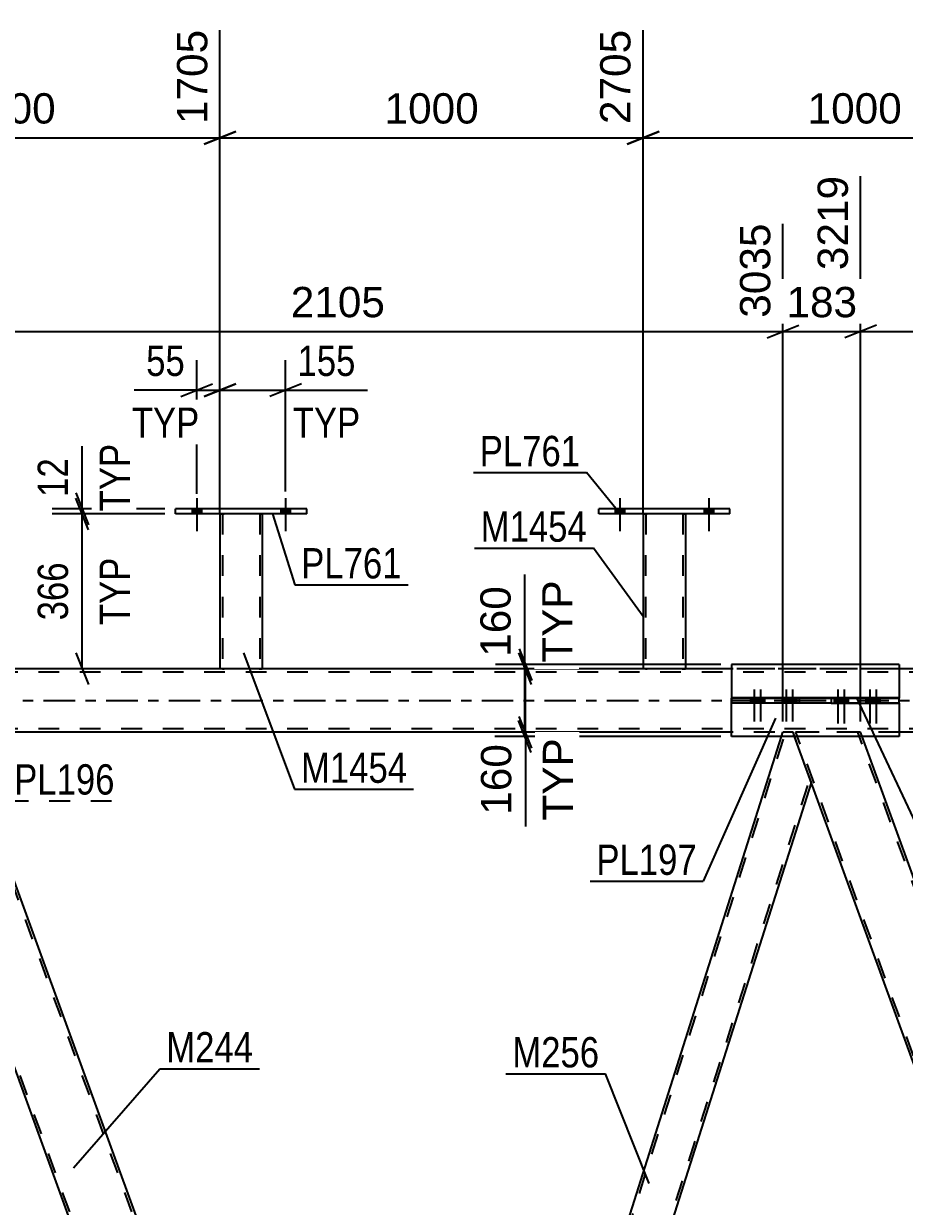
# Model space of a CAD drawing. Header units: millimetres. Extents: x -68 to 773, y -404 to 190.
# Drawn here: x 45.9 to 129.2, y -47.8 to 64 of the extents above; entities that cross this region are included whole.
import ezdxf

# ---------------------------------------------------------------- set-up
doc = ezdxf.new("R2010")
doc.units = ezdxf.units.MM
doc.linetypes.add('DXK_LINE_DOT2', pattern=[3.9198, 1.9599, -1.9599])
doc.linetypes.add('DXK_LINE_DOT3', pattern=[5.9187, 2.979, -0.9799, 0.9799, -0.9799])
doc.styles.add('Arial', font='ARIAL.TTF', dxfattribs={"height": 0.2})
doc.styles.add('Arial Narrow', font='ARIALN.TTF', dxfattribs={"height": 0.2})

# ---------------------------------------------------------------- blocks, each defined once
blk = doc.blocks.new('Bolt-318892922-3544 - 3449')
at = {"linetype": 'Continuous'}
for points in [[(123.24, 0.23), (122.52, 0.23), (122.52, -0.25), (123.24, -0.25)], [(123.84, 0.23), (123.12, 0.23), (123.12, -0.25), (123.84, -0.25)], [(126.25, 0.23), (125.53, 0.23), (125.53, -0.25), (126.25, -0.25)], [(126.85, 0.23), (126.13, 0.23), (126.13, -0.25), (126.85, -0.25)]]:
    blk.add_hatch(color=1, dxfattribs=at).paths.add_polyline_path(points)
at = {"color": 1, "linetype": 'Continuous'}
for p, q in [((122.52, 0.23), (122.52, -0.25)), ((122.88, 1.04), (122.88, -2.16)), ((123.12, 0.23), (123.12, -0.25)), ((123.24, 0.23), (123.24, -0.25)), ((123.48, 1.04), (123.48, -2.16)), ((123.84, 0.23), (123.84, -0.25)), ((125.53, 0.23), (125.53, -0.25)), ((125.89, 1.04), (125.89, -2.16)), ((126.13, 0.23), (126.13, -0.25)), ((126.25, 0.23), (126.25, -0.25)), ((126.49, 1.04), (126.49, -2.16)), ((126.85, 0.23), (126.85, -0.25))]:
    blk.add_line(p, q, dxfattribs=at)
blk = doc.blocks.new('Part-318892922-3475 - 3449')
at = {"color": 2, "linetype": 'Continuous'}
for p, q in [((128.66, 0.24), (112.8, 0.24)), ((112.8, 0.23), (119.21, 0.23)), ((112.8, 0.23), (112.8, -0.25)), ((119.21, 0.23), (122.25, 0.23)), ((119.21, 0.23), (119.21, -0.25)), ((122.25, 0.23), (128.66, 0.23)), ((122.25, 0.23), (122.25, -0.25)), ((128.66, -0.25), (128.66, 0.23)), ((119.21, -0.25), (112.8, -0.25)), ((122.25, -0.25), (119.21, -0.25)), ((122.25, -0.25), (128.66, -0.25))]:
    blk.add_line(p, q, dxfattribs=at)
at = {"color": 7, "linetype": 'DXK_LINE_DOT2'}
for p, q in [((112.8, 0.24), (112.8, 0.23)), ((112.8, 0.24), (112.8, 0.23)), ((128.66, 0.23), (128.66, 0.24)), ((128.66, 0.23), (128.66, 0.24)), ((128.66, -0.24), (112.8, -0.24))]:
    blk.add_line(p, q, dxfattribs=at)
blk = doc.blocks.new('Part-318892922-3878 - 3449')
at = {"color": 2, "linetype": 'Continuous'}
for p, q in [((100.26, 17.64), (100.26, 18.12)), ((112.66, 18.12), (100.26, 18.12)), ((112.66, 17.64), (112.66, 18.12)), ((112.66, 17.64), (100.26, 17.64))]:
    blk.add_line(p, q, dxfattribs=at)
blk = doc.blocks.new('Part-318892922-3873 - 3449')
at = {"color": 7, "linetype": 'DXK_LINE_DOT2'}
for p, q in [((64.45, 17.65), (64.45, 17.65)), ((64.45, 17.65), (64.45, 17.64)), ((64.45, 17.64), (64.45, 17.65)), ((64.49, 17.65), (64.45, 17.65)), ((64.45, 17.65), (64.49, 17.65)), ((64.59, 17.65), (64.49, 17.65)), ((64.49, 17.65), (64.59, 17.65)), ((64.75, 17.65), (64.59, 17.65)), ((64.59, 17.65), (64.75, 17.65)), ((64.69, 17.65), (64.69, 17.65)), ((64.69, 17.65), (64.69, 3)), ((64.71, 17.65), (64.69, 17.65)), ((64.69, 17.65), (64.71, 17.65)), ((64.76, 17.65), (64.71, 17.65)), ((64.71, 17.65), (64.76, 17.65)), ((68.16, 17.65), (64.75, 17.65)), ((68.16, 17.65), (64.75, 17.65)), ((68.07, 17.65), (64.76, 17.65)), ((64.76, 17.65), (64.84, 17.65)), ((68.14, 17.65), (64.84, 17.65)), ((68.14, 17.65), (68.07, 17.65)), ((68.2, 17.65), (68.14, 17.65)), ((68.14, 17.65), (68.2, 17.65)), ((68.16, 17.65), (68.31, 17.65)), ((68.31, 17.65), (68.16, 17.65)), ((68.21, 17.65), (68.2, 17.65)), ((68.2, 17.65), (68.21, 17.65)), ((68.21, 17.65), (68.21, 17.65)), ((68.21, 17.65), (68.21, 3)), ((68.31, 17.65), (68.42, 17.65)), ((68.42, 17.65), (68.31, 17.65)), ((68.42, 17.65), (68.45, 17.65)), ((68.45, 17.65), (68.42, 17.65)), ((68.45, 17.65), (68.45, 17.65)), ((68.45, 17.65), (68.45, 17.64)), ((68.45, 17.64), (68.45, 17.65)), ((64.45, 3.01), (64.49, 3.01)), ((64.49, 3.01), (64.59, 3.01)), ((64.59, 3.01), (64.75, 3.01)), ((64.69, 3.01), (64.71, 3.01)), ((64.69, 3), (64.71, 3)), ((68.06, 3), (64.71, 3.01)), ((64.71, 3), (64.75, 3)), ((68.21, 3), (64.75, 3.01)), ((64.75, 3), (64.76, 3)), ((64.76, 3), (64.84, 3)), ((68.14, 3), (64.84, 3)), ((68.14, 3), (68.06, 3)), ((68.19, 3), (68.14, 3)), ((68.14, 3), (68.19, 3)), ((68.21, 3), (68.19, 3)), ((68.19, 3), (68.21, 3)), ((68.21, 3), (68.31, 3)), ((68.31, 3), (68.41, 3)), ((68.41, 3), (68.45, 3))]:
    blk.add_line(p, q, dxfattribs=at)
at = {"color": 2, "linetype": 'Continuous'}
for p, q in [((64.45, 17.64), (64.45, 3)), ((68.45, 17.64), (68.45, 3)), ((64.49, 3), (64.45, 3)), ((64.59, 3), (64.49, 3)), ((64.75, 3), (64.59, 3)), ((68.15, 3), (64.75, 3)), ((68.31, 3), (68.15, 3)), ((68.41, 3), (68.31, 3)), ((68.45, 3), (68.41, 3))]:
    blk.add_line(p, q, dxfattribs=at)
blk = doc.blocks.new('Part-318892922-3559 - 3449')
at = {"color": 7, "linetype": 'DXK_LINE_DOT2'}
for p, q in [((77.06, -122), (33.74, -3)), ((82.94, -122), (39.62, -3))]:
    blk.add_line(p, q, dxfattribs=at)
at = {"color": 2, "linetype": 'Continuous'}
for p, q in [((76.66, -121.59), (33.64, -3.41)), ((83.05, -121.59), (40.02, -3.41))]:
    blk.add_line(p, q, dxfattribs=at)
blk = doc.blocks.new('Part-318892922-3564 - 3449')
at = {"color": 7, "linetype": 'DXK_LINE_DOT2'}
for p, q in [((125.02, -3), (118.63, -3)), ((118.78, -3.4), (118.63, -3)), ((162.2, -122), (118.89, -3)), ((168.07, -122), (124.76, -3)), ((125.16, -3.4), (125.02, -3))]:
    blk.add_line(p, q, dxfattribs=at)
at = {"color": 2, "linetype": 'Continuous'}
for p, q in [((161.79, -121.59), (118.78, -3.4)), ((168.18, -121.59), (125.16, -3.4))]:
    blk.add_line(p, q, dxfattribs=at)
blk = doc.blocks.new('Part-318892922-3868 - 3449')
at = {"color": 2, "linetype": 'Continuous'}
for p, q in [((60.25, 17.64), (60.25, 18.12)), ((72.65, 18.12), (60.25, 18.12)), ((72.65, 17.64), (72.65, 18.12)), ((72.65, 17.64), (60.25, 17.64))]:
    blk.add_line(p, q, dxfattribs=at)
blk = doc.blocks.new('Bolt-318892922-4102 - 3449')
at = {"linetype": 'Continuous'}
for points in [[(115.33, 0.23), (114.61, 0.23), (114.61, -0.25), (115.33, -0.25)], [(115.93, 0.23), (115.21, 0.23), (115.21, -0.25), (115.93, -0.25)], [(118.34, 0.23), (117.62, 0.23), (117.62, -0.25), (118.34, -0.25)], [(118.95, 0.23), (118.23, 0.23), (118.23, -0.25), (118.95, -0.25)]]:
    blk.add_hatch(color=1, dxfattribs=at).paths.add_polyline_path(points)
at = {"color": 1, "linetype": 'Continuous'}
for p, q in [((114.61, 0.23), (114.61, -0.25)), ((114.97, 1.03), (114.97, -1.97)), ((115.21, 0.23), (115.21, -0.25)), ((115.33, 0.23), (115.33, -0.25)), ((115.57, 1.03), (115.57, -1.97)), ((115.93, 0.23), (115.93, -0.25)), ((117.62, 0.23), (117.62, -0.25)), ((117.98, 1.03), (117.98, -1.97)), ((118.23, 0.23), (118.23, -0.25)), ((118.34, 0.23), (118.34, -0.25)), ((118.59, 1.03), (118.59, -1.97)), ((118.95, 0.23), (118.95, -0.25))]:
    blk.add_line(p, q, dxfattribs=at)
blk = doc.blocks.new('Part-318892922-3883 - 3449')
at = {"color": 2, "linetype": 'Continuous'}
for p, q in [((104.46, 17.64), (104.45, 3)), ((108.46, 17.64), (108.45, 3)), ((104.49, 3), (104.45, 3)), ((104.59, 3), (104.49, 3)), ((104.75, 3), (104.59, 3)), ((108.16, 3), (104.75, 3)), ((108.31, 3), (108.16, 3)), ((108.42, 3), (108.31, 3)), ((108.45, 3), (108.42, 3))]:
    blk.add_line(p, q, dxfattribs=at)
at = {"color": 7, "linetype": 'DXK_LINE_DOT2'}
for p, q in [((104.46, 17.65), (104.46, 17.65)), ((104.46, 17.65), (104.46, 17.64)), ((104.46, 17.64), (104.46, 17.65)), ((104.5, 17.65), (104.46, 17.65)), ((104.46, 17.65), (104.5, 17.65)), ((104.6, 17.65), (104.5, 17.65)), ((104.5, 17.65), (104.6, 17.65)), ((104.76, 17.65), (104.6, 17.65)), ((104.6, 17.65), (104.76, 17.65)), ((104.7, 17.65), (104.69, 3)), ((104.7, 17.65), (104.7, 17.65)), ((104.72, 17.65), (104.7, 17.65)), ((104.7, 17.65), (104.72, 17.65)), ((104.77, 17.65), (104.72, 17.65)), ((104.72, 17.65), (104.77, 17.65)), ((108.16, 17.65), (104.76, 17.65)), ((108.16, 17.65), (104.76, 17.65)), ((108.07, 17.65), (104.77, 17.65)), ((104.77, 17.65), (104.85, 17.65)), ((108.15, 17.65), (104.85, 17.65)), ((108.15, 17.65), (108.07, 17.65)), ((108.2, 17.65), (108.15, 17.65)), ((108.15, 17.65), (108.2, 17.65)), ((108.16, 17.65), (108.32, 17.65)), ((108.32, 17.65), (108.16, 17.65)), ((108.22, 17.65), (108.2, 17.65)), ((108.2, 17.65), (108.22, 17.65)), ((108.22, 17.65), (108.21, 3)), ((108.22, 17.65), (108.22, 17.65)), ((108.32, 17.65), (108.42, 17.65)), ((108.42, 17.65), (108.32, 17.65)), ((108.42, 17.65), (108.46, 17.65)), ((108.46, 17.65), (108.42, 17.65)), ((108.46, 17.65), (108.46, 17.65)), ((108.46, 17.65), (108.46, 17.64)), ((108.46, 17.64), (108.46, 17.65)), ((104.45, 3.01), (104.49, 3.01)), ((104.49, 3.01), (104.59, 3.01)), ((104.59, 3.01), (104.75, 3.01)), ((104.69, 3.01), (104.71, 3.01)), ((104.69, 3), (104.71, 3)), ((108.07, 3), (104.71, 3.01)), ((104.71, 3), (104.75, 3)), ((108.21, 3), (104.75, 3.01)), ((104.75, 3), (104.76, 3)), ((104.76, 3), (104.84, 3)), ((108.14, 3), (104.84, 3)), ((108.14, 3), (108.07, 3)), ((108.2, 3), (108.14, 3)), ((108.14, 3), (108.2, 3)), ((108.21, 3), (108.2, 3)), ((108.2, 3), (108.21, 3)), ((108.21, 3), (108.31, 3)), ((108.31, 3), (108.42, 3)), ((108.42, 3), (108.45, 3))]:
    blk.add_line(p, q, dxfattribs=at)
blk = doc.blocks.new('Part-318892922-3935 - 3449')
at = {"color": 7, "linetype": 'DXK_LINE_DOT2'}
for p, q in [((672.49, 2.68), (12.26, 2.68)), ((671.89, 3), (27.67, 3)), ((128.66, 3), (112.8, 3)), ((672.49, -2.68), (12.26, -2.68)), ((128.66, -3), (112.8, -3))]:
    blk.add_line(p, q, dxfattribs=at)
at = {"color": 2, "linetype": 'Continuous'}
for p, q in [((112.8, 3), (43.52, 3)), ((197.94, 3), (128.66, 3)), ((112.8, -3), (43.52, -3)), ((197.94, -3), (128.66, -3))]:
    blk.add_line(p, q, dxfattribs=at)
at = {"color": 7, "linetype": 'DXK_LINE_DOT3'}
blk.add_line((12.26, 0), (682.49, 0), dxfattribs=at)
blk = doc.blocks.new('Part-318892922-4009 - 3449')
at = {"color": 7, "linetype": 'DXK_LINE_DOT2'}
for p, q in [((81.59, -117.6), (117.93, -3)), ((117.55, -3.4), (117.68, -3)), ((118.63, -3), (117.68, -3)), ((120.37, -7.77), (118.63, -3)), ((83.89, -122), (120.23, -7.4))]:
    blk.add_line(p, q, dxfattribs=at)
at = {"color": 2, "linetype": 'Continuous'}
for p, q in [((81.46, -117.23), (117.55, -3.4)), ((84.27, -121.59), (120.37, -7.77))]:
    blk.add_line(p, q, dxfattribs=at)
blk = doc.blocks.new('Bolt-318892922-4022 - 3449')
at = {"linetype": 'Continuous'}
for points in [[(101.82, 17.64), (102.7, 17.64), (102.7, 18.12), (101.82, 18.12)], [(110.22, 17.64), (111.1, 17.64), (111.1, 18.12), (110.22, 18.12)]]:
    blk.add_hatch(color=1, dxfattribs=at).paths.add_polyline_path(points)
at = {"color": 1, "linetype": 'Continuous'}
for p, q in [((102.26, 19.12), (102.26, 16)), ((110.66, 19.12), (110.66, 16)), ((101.82, 18.12), (101.82, 17.64)), ((102.7, 18.12), (102.7, 17.64)), ((110.22, 18.12), (110.22, 17.64)), ((111.1, 18.12), (111.1, 17.64))]:
    blk.add_line(p, q, dxfattribs=at)
blk = doc.blocks.new('Bolt-318892922-4023 - 3449')
at = {"linetype": 'Continuous'}
for points in [[(101.82, 17.64), (102.7, 17.64), (102.7, 18.12), (101.82, 18.12)], [(110.22, 17.64), (111.1, 17.64), (111.1, 18.12), (110.22, 18.12)]]:
    blk.add_hatch(color=1, dxfattribs=at).paths.add_polyline_path(points)
at = {"color": 1, "linetype": 'Continuous'}
for p, q in [((102.26, 19.12), (102.26, 16)), ((110.66, 19.12), (110.66, 16)), ((101.82, 18.12), (101.82, 17.64)), ((102.7, 18.12), (102.7, 17.64)), ((110.22, 18.12), (110.22, 17.64)), ((111.1, 18.12), (111.1, 17.64))]:
    blk.add_line(p, q, dxfattribs=at)
blk = doc.blocks.new('Bolt-318892922-4024 - 3449')
at = {"linetype": 'Continuous'}
for points in [[(61.81, 17.64), (62.69, 17.64), (62.69, 18.12), (61.81, 18.12)], [(70.21, 17.64), (71.09, 17.64), (71.09, 18.12), (70.21, 18.12)]]:
    blk.add_hatch(color=1, dxfattribs=at).paths.add_polyline_path(points)
at = {"color": 1, "linetype": 'Continuous'}
for p, q in [((62.25, 19.12), (62.25, 16)), ((70.65, 19.12), (70.65, 16)), ((61.81, 18.12), (61.81, 17.64)), ((62.69, 18.12), (62.69, 17.64)), ((70.21, 18.12), (70.21, 17.64)), ((71.09, 18.12), (71.09, 17.64))]:
    blk.add_line(p, q, dxfattribs=at)
blk = doc.blocks.new('Bolt-318892922-4025 - 3449')
at = {"linetype": 'Continuous'}
for points in [[(61.81, 17.64), (62.69, 17.64), (62.69, 18.12), (61.81, 18.12)], [(70.21, 17.64), (71.09, 17.64), (71.09, 18.12), (70.21, 18.12)]]:
    blk.add_hatch(color=1, dxfattribs=at).paths.add_polyline_path(points)
at = {"color": 1, "linetype": 'Continuous'}
for p, q in [((62.25, 19.12), (62.25, 16)), ((70.65, 19.12), (70.65, 16)), ((61.81, 18.12), (61.81, 17.64)), ((62.69, 18.12), (62.69, 17.64)), ((70.21, 18.12), (70.21, 17.64)), ((71.09, 18.12), (71.09, 17.64))]:
    blk.add_line(p, q, dxfattribs=at)
blk = doc.blocks.new('Part-318892922-4031 - 3449')
at = {"color": 2, "linetype": 'Continuous'}
for p, q in [((112.8, 3.4), (112.8, 0.23)), ((128.66, 3.4), (112.8, 3.4)), ((128.66, 3.4), (128.66, 0.23)), ((112.8, -3.4), (112.8, -0.25)), ((128.66, -0.25), (128.66, -3.4)), ((128.66, -3.4), (112.8, -3.4))]:
    blk.add_line(p, q, dxfattribs=at)
at = {"color": 7, "linetype": 'DXK_LINE_DOT2'}
for p, q in [((112.8, -0.25), (112.8, 0.23)), ((128.66, -0.25), (128.66, 0.23))]:
    blk.add_line(p, q, dxfattribs=at)
blk = doc.blocks.new('StraightDimension-318892922-4538 - 3449')
at = {"color": 7, "linetype": 'Continuous'}
for p, q in [((125.02, -2), (125.02, 49.57)), ((202.82, -2), (202.82, 45.07)), ((126.52, 35.48), (123.52, 34.28)), ((125.02, 34.88), (202.82, 34.88)), ((201.32, 34.28), (204.32, 35.48))]:
    blk.add_line(p, q, dxfattribs=at)
at = {"color": 0}
blk.add_wipeout([(168.96, 35.63), (168.96, 39.83), (158.87, 39.83), (158.87, 35.63)], dxfattribs=at)
at = {"color": 3, "style": 'Arial'}
blk.add_text('1945', height=2.865, dxfattribs=at).set_placement((159.47, 36.23))
at = {"color": 0, "linetype": 'Continuous'}
blk.add_wipeout([(202.22, 45.67), (198.02, 45.67), (198.02, 35.58), (202.22, 35.58)], dxfattribs=at)
at = {"color": 3, "linetype": 'Continuous', "style": 'Arial'}
blk.add_text('5164', height=2.865, rotation=90.0002, dxfattribs=at).set_placement((201.62, 36.18))
blk = doc.blocks.new('StraightDimension-318892922-4587 - 3449')
at = {"color": 7, "linetype": 'Continuous'}
for p, q in [((117.68, -2), (117.68, 45.07)), ((33.49, -2), (33.49, 42.85)), ((34.99, 35.48), (31.99, 34.28)), ((33.49, 34.88), (117.68, 34.88)), ((116.18, 34.28), (119.18, 35.48))]:
    blk.add_line(p, q, dxfattribs=at)
at = {"color": 0}
blk.add_wipeout([(80.63, 35.63), (80.63, 39.83), (70.54, 39.83), (70.54, 35.63)], dxfattribs=at)
at = {"color": 3, "style": 'Arial'}
blk.add_text('2105', height=2.865, dxfattribs=at).set_placement((71.14, 36.23))
at = {"color": 0, "linetype": 'Continuous'}
blk.add_wipeout([(117.08, 45.67), (112.88, 45.67), (112.88, 35.58), (117.08, 35.58)], dxfattribs=at)
at = {"color": 3, "linetype": 'Continuous', "style": 'Arial'}
blk.add_text('3035', height=2.865, rotation=90.0002, dxfattribs=at).set_placement((116.48, 36.18))
blk = doc.blocks.new('StraightDimension-318892922-4657 - 3449')
at = {"color": 7, "linetype": 'Continuous'}
for p, q in [((93.28, 3), (93.28, 11.92)), ((93.28, 3), (93.28, 11.92)), ((92.68, 4.5), (93.88, 1.5)), ((111.8, 3), (90.43, 3)), ((93.28, -3.4), (93.28, 3)), ((93.88, -4.9), (92.68, -1.9)), ((111.8, -3.4), (90.43, -3.4))]:
    blk.add_line(p, q, dxfattribs=at)
at = {"color": 0}
blk.add_wipeout([(92.53, 11.4), (88.33, 11.4), (88.33, 3.52), (92.53, 3.52)], dxfattribs=at)
at = {"color": 0, "linetype": 'Continuous'}
blk.add_wipeout([(98.38, 11.95), (94.18, 11.95), (94.18, 2.97), (98.38, 2.97)], dxfattribs=at)
at = {"color": 3, "style": 'Arial'}
blk.add_text('160', height=2.865, rotation=90.0002, dxfattribs=at).set_placement((91.93, 4.13))
at = {"color": 3, "linetype": 'Continuous', "style": 'Arial'}
blk.add_text('TYP', height=2.865, rotation=90.0002, dxfattribs=at).set_placement((97.78, 3.57))
blk = doc.blocks.new('StraightDimension-318892922-4791 - 3449')
at = {"color": 7, "linetype": 'Continuous'}
for p, q in [((104.46, 17.62), (104.46, 63.38)), ((144.46, 17.62), (144.46, 63.38)), ((105.96, 53.79), (102.96, 52.59)), ((142.96, 52.59), (145.96, 53.79)), ((104.46, 53.19), (144.46, 53.19))]:
    blk.add_line(p, q, dxfattribs=at)
at = {"color": 0}
blk.add_wipeout([(129.51, 53.94), (129.51, 58.14), (119.41, 58.14), (119.41, 53.94)], dxfattribs=at)
at = {"color": 3, "style": 'Arial'}
blk.add_text('1000', height=2.865, dxfattribs=at).set_placement((120.01, 54.54))
at = {"color": 0, "linetype": 'Continuous'}
blk.add_wipeout([(143.86, 63.98), (139.66, 63.98), (139.66, 53.89), (143.86, 53.89)], dxfattribs=at)
at = {"color": 3, "linetype": 'Continuous', "style": 'Arial'}
blk.add_text('3705', height=2.865, rotation=90.0002, dxfattribs=at).set_placement((143.26, 54.49))
blk = doc.blocks.new('StraightDimension-318892922-4771 - 3449')
at = {"color": 7, "linetype": 'Continuous'}
for p, q in [((64.45, 17.62), (64.45, 63.38)), ((24.46, 18.24), (24.46, 61.16)), ((25.96, 53.79), (22.96, 52.59)), ((62.95, 52.59), (65.95, 53.79)), ((24.46, 53.19), (64.45, 53.19))]:
    blk.add_line(p, q, dxfattribs=at)
at = {"color": 0}
blk.add_wipeout([(49.5, 53.94), (49.5, 58.14), (39.41, 58.14), (39.41, 53.94)], dxfattribs=at)
at = {"color": 3, "style": 'Arial'}
blk.add_text('1000', height=2.865, dxfattribs=at).set_placement((40.01, 54.54))
at = {"color": 0, "linetype": 'Continuous'}
blk.add_wipeout([(63.85, 63.98), (59.65, 63.98), (59.65, 53.89), (63.85, 53.89)], dxfattribs=at)
at = {"color": 3, "linetype": 'Continuous', "style": 'Arial'}
blk.add_text('1705', height=2.865, rotation=90.0002, dxfattribs=at).set_placement((63.25, 54.49))
blk = doc.blocks.new('StraightDimension-318892922-13958 - 3449')
at = {"color": 7, "linetype": 'Continuous'}
for p, q in [((64.45, 18.65), (64.45, 32.18)), ((70.65, 19.76), (70.65, 32.18)), ((62.95, 28.73), (65.95, 29.93)), ((64.45, 29.33), (70.65, 29.33)), ((72.15, 29.93), (69.15, 28.73)), ((70.65, 29.33), (78.39, 29.33)), ((70.65, 29.33), (78.39, 29.33))]:
    blk.add_line(p, q, dxfattribs=at)
at = {"color": 0}
blk.add_wipeout([(77.86, 30.08), (77.86, 34.28), (71.18, 34.28), (71.18, 30.08)], dxfattribs=at)
at = {"color": 0, "linetype": 'Continuous'}
blk.add_wipeout([(78.32, 24.23), (78.32, 28.43), (70.73, 28.43), (70.73, 24.23)], dxfattribs=at)
at = {"color": 3, "style": 'Arial Narrow'}
blk.add_text('155', height=2.863, dxfattribs=at).set_placement((71.78, 30.68))
at = {"color": 3, "linetype": 'Continuous', "style": 'Arial Narrow'}
blk.add_text('TYP', height=2.863, dxfattribs=at).set_placement((71.33, 24.83))
blk = doc.blocks.new('StraightDimension-318892922-13975 - 3449')
at = {"color": 7, "linetype": 'Continuous'}
for p, q in [((51.43, 18.12), (51.43, 24.03)), ((51.43, 18.12), (51.43, 24.03)), ((50.83, 19.62), (52.03, 16.62)), ((52.03, 16.13), (50.83, 19.13)), ((59.25, 18.12), (48.58, 18.12)), ((51.43, 17.63), (51.43, 18.12)), ((59.25, 17.63), (48.58, 17.63))]:
    blk.add_line(p, q, dxfattribs=at)
at = {"color": 0, "linetype": 'Continuous'}
blk.add_wipeout([(56.53, 24.87), (52.33, 24.87), (52.33, 17.28), (56.53, 17.28)], dxfattribs=at)
at = {"color": 0}
blk.add_wipeout([(50.68, 23.51), (46.48, 23.51), (46.48, 18.65), (50.68, 18.65)], dxfattribs=at)
at = {"color": 3, "linetype": 'Continuous', "style": 'Arial Narrow'}
blk.add_text('TYP', height=2.863, rotation=90.0002, dxfattribs=at).set_placement((55.93, 17.88))
at = {"color": 3, "style": 'Arial Narrow'}
blk.add_text('12', height=2.863, rotation=90.0002, dxfattribs=at).set_placement((50.08, 19.25))
blk = doc.blocks.new('StraightDimension-318892922-4563 - 3449')
at = {"color": 7, "linetype": 'Continuous'}
for p, q in [((125.02, -2), (125.02, 49.57)), ((117.68, -2), (117.68, 45.07)), ((116.18, 34.28), (119.18, 35.48)), ((117.68, 34.88), (125.02, 34.88)), ((126.52, 35.48), (123.52, 34.28))]:
    blk.add_line(p, q, dxfattribs=at)
at = {"color": 0}
blk.add_wipeout([(125.28, 35.63), (125.28, 39.83), (117.41, 39.83), (117.41, 35.63)], dxfattribs=at)
at = {"color": 3, "style": 'Arial'}
blk.add_text('183', height=2.865, dxfattribs=at).set_placement((118.01, 36.23))
at = {"color": 0, "linetype": 'Continuous'}
blk.add_wipeout([(124.42, 50.17), (120.22, 50.17), (120.22, 40.08), (124.42, 40.08)], dxfattribs=at)
at = {"color": 3, "linetype": 'Continuous', "style": 'Arial'}
blk.add_text('3219', height=2.865, rotation=90.0002, dxfattribs=at).set_placement((123.82, 40.68))
blk = doc.blocks.new('StraightDimension-318892922-4781 - 3449')
at = {"color": 7, "linetype": 'Continuous'}
for p, q in [((64.45, 17.62), (64.45, 63.38)), ((104.46, 17.62), (104.46, 63.38)), ((65.95, 53.79), (62.95, 52.59)), ((102.96, 52.59), (105.96, 53.79)), ((64.45, 53.19), (104.46, 53.19))]:
    blk.add_line(p, q, dxfattribs=at)
at = {"color": 0}
blk.add_wipeout([(89.5, 53.94), (89.5, 58.14), (79.41, 58.14), (79.41, 53.94)], dxfattribs=at)
at = {"color": 3, "style": 'Arial'}
blk.add_text('1000', height=2.865, dxfattribs=at).set_placement((80.01, 54.54))
at = {"color": 0, "linetype": 'Continuous'}
blk.add_wipeout([(103.86, 63.98), (99.66, 63.98), (99.66, 53.89), (103.86, 53.89)], dxfattribs=at)
at = {"color": 3, "linetype": 'Continuous', "style": 'Arial'}
blk.add_text('2705', height=2.865, rotation=90.0002, dxfattribs=at).set_placement((103.26, 54.49))
blk = doc.blocks.new('StraightDimension-318892922-4942 - 3449')
at = {"color": 7, "linetype": 'Continuous'}
for p, q in [((92.74, 4.9), (93.94, 1.9)), ((111.8, 3.4), (90.49, 3.4)), ((93.34, -3), (93.34, 3.4)), ((93.94, -4.5), (92.74, -1.5)), ((111.8, -3), (90.49, -3)), ((93.34, -3), (93.34, -11.92)), ((93.34, -3), (93.34, -11.92))]:
    blk.add_line(p, q, dxfattribs=at)
at = {"color": 0, "linetype": 'Continuous'}
blk.add_wipeout([(98.44, -2.97), (94.24, -2.97), (94.24, -11.95), (98.44, -11.95)], dxfattribs=at)
at = {"color": 0}
blk.add_wipeout([(92.59, -3.53), (88.39, -3.53), (88.39, -11.4), (92.59, -11.4)], dxfattribs=at)
at = {"color": 3, "style": 'Arial'}
blk.add_text('160', height=2.865, rotation=90.0002, dxfattribs=at).set_placement((91.99, -10.8))
at = {"color": 3, "linetype": 'Continuous', "style": 'Arial'}
blk.add_text('TYP', height=2.865, rotation=90.0002, dxfattribs=at).set_placement((97.84, -11.35))
blk = doc.blocks.new('StraightDimension-318892922-13959 - 3449')
at = {"color": 7, "linetype": 'Continuous'}
for p, q in [((62.25, 19.55), (62.25, 32.18)), ((64.45, 18.65), (64.45, 32.18)), ((62.25, 29.33), (56.35, 29.33)), ((62.25, 29.33), (56.35, 29.33)), ((60.75, 28.73), (63.75, 29.93)), ((62.25, 29.33), (64.45, 29.33)), ((65.95, 29.93), (62.95, 28.73))]:
    blk.add_line(p, q, dxfattribs=at)
at = {"color": 0}
blk.add_wipeout([(61.73, 30.08), (61.73, 34.28), (56.87, 34.28), (56.87, 30.08)], dxfattribs=at)
at = {"color": 0, "linetype": 'Continuous'}
blk.add_wipeout([(63.1, 24.23), (63.1, 28.43), (55.51, 28.43), (55.51, 24.23)], dxfattribs=at)
at = {"color": 3, "style": 'Arial Narrow'}
blk.add_text('55', height=2.863, dxfattribs=at).set_placement((57.47, 30.68))
at = {"color": 3, "linetype": 'Continuous', "style": 'Arial Narrow'}
blk.add_text('TYP', height=2.863, dxfattribs=at).set_placement((56.11, 24.83))
blk = doc.blocks.new('StraightDimension-318892922-13976 - 3449')
at = {"color": 7, "linetype": 'Continuous'}
for p, q in [((52.03, 16.13), (50.83, 19.13)), ((59.25, 17.63), (48.58, 17.63)), ((51.43, 3), (51.43, 17.63)), ((50.83, 4.5), (52.03, 1.5)), ((63.49, 3), (48.58, 3))]:
    blk.add_line(p, q, dxfattribs=at)
at = {"color": 0}
blk.add_wipeout([(50.68, 13.66), (46.48, 13.66), (46.48, 6.98), (50.68, 6.98)], dxfattribs=at)
at = {"color": 0, "linetype": 'Continuous'}
blk.add_wipeout([(56.53, 14.11), (52.33, 14.11), (52.33, 6.52), (56.53, 6.52)], dxfattribs=at)
at = {"color": 3, "style": 'Arial Narrow'}
blk.add_text('366', height=2.863, rotation=90.0002, dxfattribs=at).set_placement((50.08, 7.58))
at = {"color": 3, "linetype": 'Continuous', "style": 'Arial Narrow'}
blk.add_text('TYP', height=2.863, rotation=90.0002, dxfattribs=at).set_placement((55.93, 7.12))
blk = doc.blocks.new('Mark-318892922-3874 - 3449')
at = {"color": 30, "linetype": 'Continuous'}
for p in [(88.41, 21.55), (102.28, 17.64)]:
    blk.add_line(p, (99.11, 21.55), dxfattribs=at)
at = {"color": 0}
blk.add_wipeout([(98.51, 22.15), (98.51, 25.15), (89.01, 25.15), (89.01, 22.15)], dxfattribs=at)
blk.add_wipeout([(98.51, 22.15), (98.51, 25.15), (89.01, 25.15), (89.01, 22.15)], dxfattribs=at)
at = {"color": 3, "style": 'Arial Narrow'}
blk.add_text('PL761', height=2.863, dxfattribs=at).set_placement((89.01, 22.15))
blk = doc.blocks.new('Mark-318892922-3471 - 3449')
at = {"color": 30, "linetype": 'Continuous'}
for p, q in [((124.62, 0.24), (132.33, -16.12)), ((132.33, -16.12), (143.04, -16.12))]:
    blk.add_line(p, q, dxfattribs=at)
at = {"color": 0}
blk.add_wipeout([(142.44, -15.52), (142.44, -12.52), (132.93, -12.52), (132.93, -15.52)], dxfattribs=at)
blk.add_wipeout([(142.44, -15.52), (142.44, -12.52), (132.93, -12.52), (132.93, -15.52)], dxfattribs=at)
at = {"color": 3, "style": 'Arial Narrow'}
blk.add_text('PL196', height=2.863, dxfattribs=at).set_placement((132.93, -15.52))
blk = doc.blocks.new('Mark-318892922-3555 - 3449')
at = {"color": 30, "linetype": 'Continuous'}
for p, q in [((50.61, -44.17), (58.77, -34.81)), ((58.77, -34.81), (68.19, -34.81))]:
    blk.add_line(p, q, dxfattribs=at)
at = {"color": 0}
blk.add_wipeout([(67.59, -34.21), (67.59, -31.21), (59.37, -31.21), (59.37, -34.21)], dxfattribs=at)
blk.add_wipeout([(67.59, -34.21), (67.59, -31.21), (59.37, -31.21), (59.37, -34.21)], dxfattribs=at)
at = {"color": 3, "style": 'Arial Narrow'}
blk.add_text('M244', height=2.863, dxfattribs=at).set_placement((59.37, -34.21))
blk = doc.blocks.new('Mark-318892922-4027 - 3449')
at = {"color": 30, "linetype": 'Continuous'}
for p in [(116.97, -1.66), (99.44, -17.08)]:
    blk.add_line(p, (110.14, -17.08), dxfattribs=at)
at = {"color": 0}
blk.add_wipeout([(109.54, -16.48), (109.54, -13.48), (100.04, -13.48), (100.04, -16.48)], dxfattribs=at)
blk.add_wipeout([(109.54, -16.48), (109.54, -13.48), (100.04, -13.48), (100.04, -16.48)], dxfattribs=at)
at = {"color": 3, "style": 'Arial Narrow'}
blk.add_text('PL197', height=2.863, dxfattribs=at).set_placement((100.04, -16.48))
blk = doc.blocks.new('Mark-318892922-3864 - 3449')
at = {"color": 30, "linetype": 'Continuous'}
for p, q in [((69.43, 17.64), (71.53, 10.94)), ((71.53, 10.94), (82.23, 10.94))]:
    blk.add_line(p, q, dxfattribs=at)
at = {"color": 0}
blk.add_wipeout([(81.63, 11.54), (81.63, 14.54), (72.13, 14.54), (72.13, 11.54)], dxfattribs=at)
blk.add_wipeout([(81.63, 11.54), (81.63, 14.54), (72.13, 14.54), (72.13, 11.54)], dxfattribs=at)
at = {"color": 3, "style": 'Arial Narrow'}
blk.add_text('PL761', height=2.863, dxfattribs=at).set_placement((72.13, 11.54))
blk = doc.blocks.new('Mark-318892922-3869 - 3449')
at = {"color": 30, "linetype": 'Continuous'}
for p, q in [((66.68, 4.52), (71.51, -8.38)), ((71.51, -8.38), (82.76, -8.38))]:
    blk.add_line(p, q, dxfattribs=at)
at = {"color": 0}
blk.add_wipeout([(82.16, -7.78), (82.16, -4.78), (72.11, -4.78), (72.11, -7.78)], dxfattribs=at)
blk.add_wipeout([(82.16, -7.78), (82.16, -4.78), (72.11, -4.78), (72.11, -7.78)], dxfattribs=at)
at = {"color": 3, "style": 'Arial Narrow'}
blk.add_text('M1454', height=2.863, dxfattribs=at).set_placement((72.11, -7.78))
blk = doc.blocks.new('Mark-318892922-3879 - 3449')
at = {"color": 30, "linetype": 'Continuous'}
for p in [(88.5, 14.41), (104.46, 7.95)]:
    blk.add_line(p, (99.76, 14.41), dxfattribs=at)
at = {"color": 0}
blk.add_wipeout([(99.16, 15.01), (99.16, 18.01), (89.1, 18.01), (89.1, 15.01)], dxfattribs=at)
blk.add_wipeout([(99.16, 15.01), (99.16, 18.01), (89.1, 18.01), (89.1, 15.01)], dxfattribs=at)
at = {"color": 3, "style": 'Arial Narrow'}
blk.add_text('M1454', height=2.863, dxfattribs=at).set_placement((89.1, 15.01))
blk = doc.blocks.new('Mark-318892922-3985 - 3449')
at = {"color": 30, "linetype": 'DXK_LINE_DOT2'}
for p, q in [((39.36, -0.25), (44.39, -9.49)), ((44.39, -9.49), (55.1, -9.49))]:
    blk.add_line(p, q, dxfattribs=at)
at = {"color": 0}
blk.add_wipeout([(54.5, -8.89), (54.5, -5.89), (44.99, -5.89), (44.99, -8.89)], dxfattribs=at)
blk.add_wipeout([(54.5, -8.89), (54.5, -5.89), (44.99, -5.89), (44.99, -8.89)], dxfattribs=at)
at = {"color": 3, "style": 'Arial Narrow'}
blk.add_text('PL196', height=2.863, dxfattribs=at).set_placement((44.99, -8.89))
blk = doc.blocks.new('Mark-318892922-4005 - 3449')
at = {"color": 30, "linetype": 'Continuous'}
for p in [(91.49, -35.28), (105.03, -45.65)]:
    blk.add_line(p, (100.91, -35.28), dxfattribs=at)
at = {"color": 0}
blk.add_wipeout([(100.31, -34.68), (100.31, -31.68), (92.09, -31.68), (92.09, -34.68)], dxfattribs=at)
blk.add_wipeout([(100.31, -34.68), (100.31, -31.68), (92.09, -31.68), (92.09, -34.68)], dxfattribs=at)
at = {"color": 3, "style": 'Arial Narrow'}
blk.add_text('M256', height=2.863, dxfattribs=at).set_placement((92.09, -34.68))

msp = doc.modelspace()

# ---------------------------------------------------------------- block references
for name in ['Bolt-318892922-4024 - 3449', 'Bolt-318892922-4025 - 3449', 'Bolt-318892922-4022 - 3449', 'Bolt-318892922-4023 - 3449', 'Part-318892922-3868 - 3449', 'Part-318892922-3878 - 3449', 'Part-318892922-3873 - 3449', 'Part-318892922-3883 - 3449', 'Part-318892922-4031 - 3449', 'Part-318892922-3935 - 3449', 'Part-318892922-3475 - 3449', 'Bolt-318892922-4102 - 3449', 'Bolt-318892922-3544 - 3449', 'Part-318892922-3559 - 3449', 'Part-318892922-4009 - 3449', 'Part-318892922-3564 - 3449']:
    msp.add_blockref(name, (0, 0))

# ---------------------------------------------------------------- next in the draw order: block references
for name in ['StraightDimension-318892922-4538 - 3449', 'StraightDimension-318892922-4587 - 3449', 'Mark-318892922-3555 - 3449', 'Mark-318892922-4005 - 3449']:
    msp.add_blockref(name, (0, 0))

# ---------------------------------------------------------------- next in the draw order: block references
for name in ['StraightDimension-318892922-4771 - 3449', 'StraightDimension-318892922-4791 - 3449', 'StraightDimension-318892922-4657 - 3449', 'Mark-318892922-3869 - 3449', 'Mark-318892922-3985 - 3449']:
    msp.add_blockref(name, (0, 0))

# ---------------------------------------------------------------- next in the draw order: block references
for name in ['StraightDimension-318892922-4563 - 3449', 'StraightDimension-318892922-13958 - 3449', 'StraightDimension-318892922-13975 - 3449', 'StraightDimension-318892922-4942 - 3449']:
    msp.add_blockref(name, (0, 0))

# ---------------------------------------------------------------- next in the draw order: block references
for name in ['StraightDimension-318892922-4781 - 3449', 'Mark-318892922-3471 - 3449', 'Mark-318892922-4027 - 3449']:
    msp.add_blockref(name, (0, 0))

# ---------------------------------------------------------------- next in the draw order: block references
for name in ['StraightDimension-318892922-13959 - 3449', 'Mark-318892922-3874 - 3449', 'Mark-318892922-3864 - 3449']:
    msp.add_blockref(name, (0, 0))

# ---------------------------------------------------------------- next in the draw order: block references
for name in ['StraightDimension-318892922-13976 - 3449', 'Mark-318892922-3879 - 3449']:
    msp.add_blockref(name, (0, 0))

doc.saveas('drawing.dxf')
